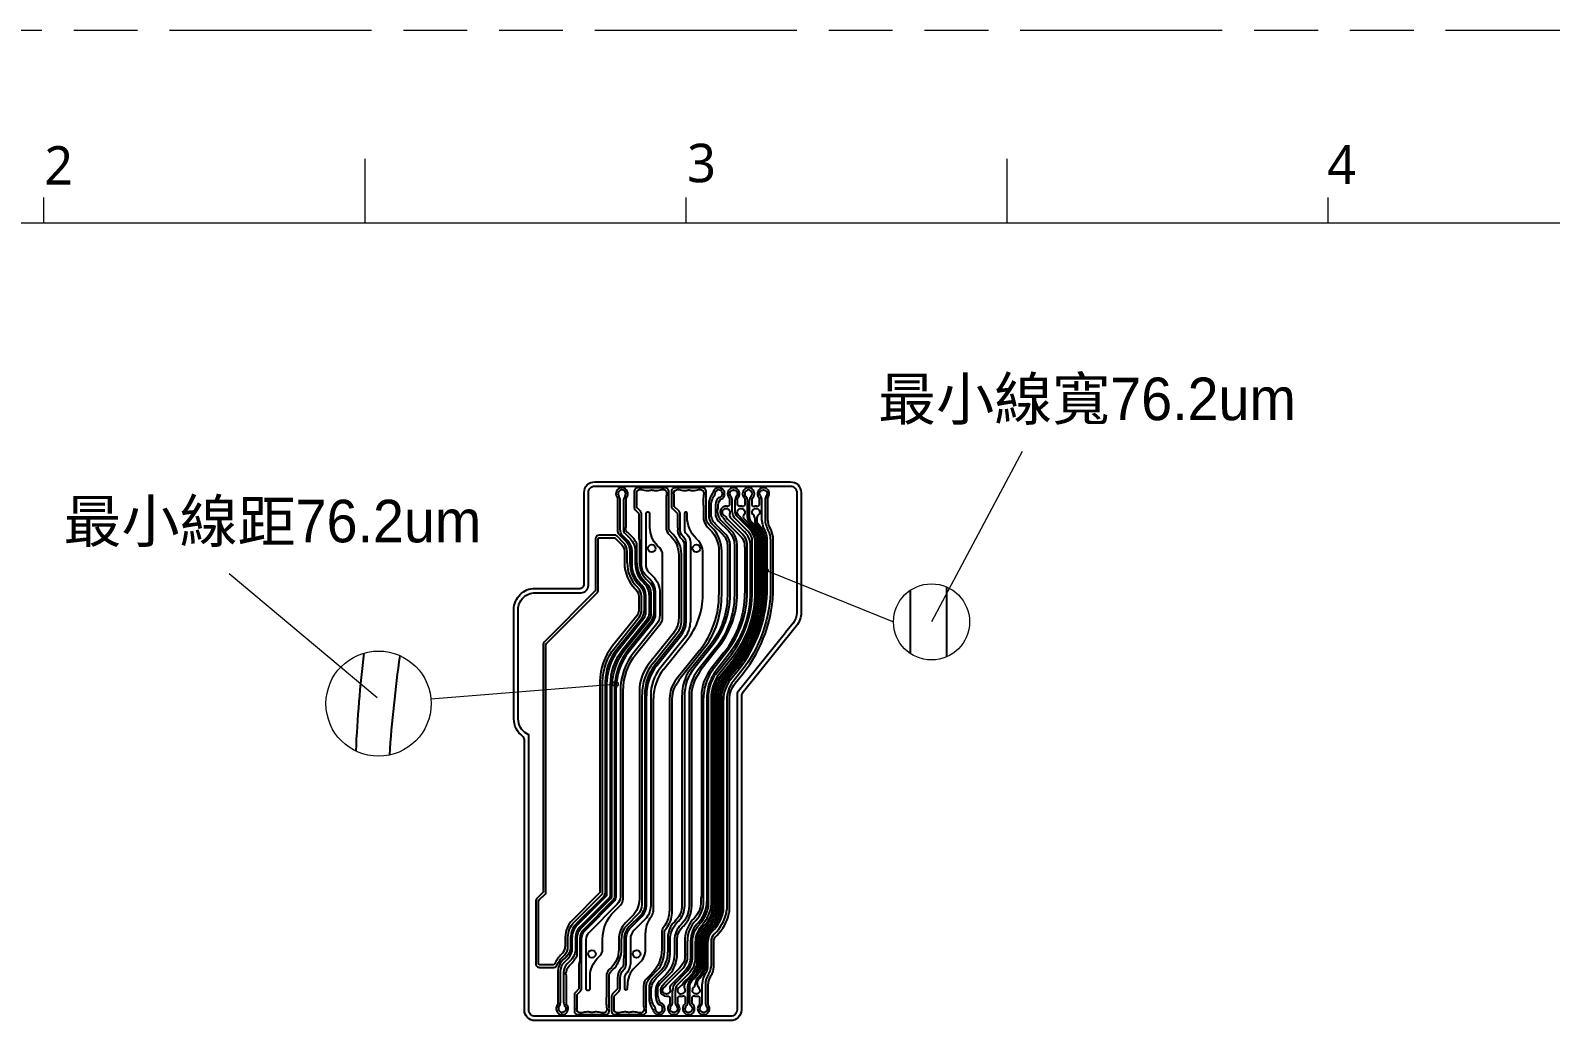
# Model space of a CAD drawing. Extents: x 1596 to 1844, y -134 to 41.
# Drawn here: x 1648 to 1719.5, y -5.3 to 41.2 of the extents above; entities that cross this region are included whole.
import ezdxf

# ---------------------------------------------------------------- set-up
doc = ezdxf.new("R2010")
doc.units = 0
doc.linetypes.add('PHANTOM', pattern=[29.5, 9.5, -1.5, 3, -1.5, 3, -1.5, 9.5])
doc.layers.get('0').update_dxf_attribs({"lineweight": 5})
doc.layers.add('0PAPERF', color=2, linetype='PHANTOM', lineweight=5, plot=False)
doc.layers.add('DIM', color=3, linetype='Continuous', lineweight=5)
doc.layers.add('備註', color=1, linetype='Continuous', lineweight=5)
doc.layers.add('gbr-dxf_layer0', color=7, linetype='Continuous')
doc.layers.add('gbr-outline-dxf_layer1', color=2, linetype='Continuous')
doc.styles.get("Standard").update_dxf_attribs({"font": 'txt.shx'})

msp = doc.modelspace()

# ---------------------------------------------------------------- linework, layer by layer
for p, q in [((1663.773, 32.176), (1663.773, 35.195)), ((1693.965, 32.176), (1693.965, 35.195)), ((1648.677, 32.176), (1648.677, 33.384)), ((1678.869, 32.176), (1678.869, 33.384)), ((1836.469, 32.176), (1603.39, 32.176))]:
    msp.add_line(p, q)
at = {"color": 0}
msp.add_line((1709.06, 32.176), (1709.06, 33.384), dxfattribs=at)
at = {"layer": '0PAPERF'}
msp.add_line((1844.079, 41.237), (1596.445, 41.237), dxfattribs=at)
at = {"layer": 'gbr-dxf_layer0'}
for p, q in [((1675.535, 19.818), (1676.173, 19.818)), ((1675.891, 19.742), (1675.811, 19.742)), ((1676.178, 19.818), (1676.271, 19.818)), ((1677.885, 19.742), (1676.597, 19.742)), ((1678.066, 19.818), (1678.166, 19.818)), ((1679.636, 19.742), (1678.347, 19.742)), ((1679.988, 19.818), (1680.068, 19.818)), ((1680.072, 19.818), (1680.682, 19.818)), ((1680.423, 19.742), (1680.361, 19.742)), ((1680.686, 19.818), (1680.792, 19.818)), ((1680.796, 19.818), (1681.406, 19.818)), ((1681.141, 19.742), (1681.061, 19.742)), ((1681.41, 19.818), (1681.478, 19.818)), ((1681.482, 19.818), (1682.117, 19.818)), ((1681.841, 19.742), (1681.761, 19.742)), ((1682.121, 19.818), (1682.189, 19.818)), ((1682.193, 19.818), (1682.883, 19.818)), ((1682.541, 19.742), (1682.461, 19.742)), ((1675.642, 19.263), (1675.642, 17.778)), ((1678.866, 18.59), (1678.84, 18.59)), ((1680.345, 18.585), (1680.345, 18.611)), ((1680.91, 19.242), (1680.91, 18.943)), ((1681.038, 18.604), (1681.038, 19.131)), ((1681.292, 18.943), (1681.292, 19.242)), ((1681.635, 19.217), (1681.635, 18.935)), ((1681.967, 18.935), (1681.967, 19.217)), ((1682.587, 19.144), (1682.587, 18.201)), ((1682.714, 18.201), (1682.714, 19.268)), ((1678.586, 17.802), (1678.586, 18.517)), ((1678.79, 18.539), (1678.79, 17.802)), ((1678.917, 18.383), (1678.917, 18.539)), ((1680.1, 18.028), (1680.604, 17.524)), ((1681.705, 17.768), (1681.157, 18.315)), ((1681.247, 18.405), (1681.795, 17.857)), ((1675.693, 17.572), (1676.019, 17.246)), ((1678.866, 13.426), (1678.866, 17.168)), ((1682.523, 15.049), (1682.523, 17.361)), ((1682.6, 17.361), (1682.6, 15.049)), ((1676.681, 17.125), (1676.681, 16.205)), ((1678.777, 17.072), (1678.777, 16.917)), ((1680.415, 16.757), (1680.415, 14.709)), ((1676.603, 15.044), (1676.564, 15.083)), ((1677.06, 15.2), (1676.908, 15.353)), ((1676.997, 15.443), (1677.15, 15.29)), ((1676.897, 14.64), (1676.897, 13.964)), ((1689.409, 14.925), (1689.409, 11.954)), ((1675.514, 12.226), (1676.665, 13.664)), ((1676.764, 13.585), (1675.613, 12.147)), ((1676.051, 12.206), (1677.143, 13.569)), ((1677.242, 13.49), (1676.15, 12.126)), ((1677.315, 11.506), (1678.452, 12.925)), ((1678.551, 12.846), (1677.414, 11.427)), ((1677.506, 11.408), (1678.664, 12.854)), ((1678.823, 12.727), (1677.664, 11.281)), ((1677.813, 11.208), (1678.9, 12.564)), ((1679.775, 11.477), (1680.368, 12.216)), ((1679.495, 12.088), (1678.408, 10.732)), ((1680.645, 11.994), (1680.052, 11.255)), ((1678.866, 10.866), (1678.864, 10.861)), ((1680.814, 10.82), (1681.211, 11.314)), ((1681.27, 11.266), (1680.873, 10.772)), ((1681.263, 10.079), (1681.263, 9.72)), ((1677.203, 9.969), (1677.203, 0.097)), ((1677.33, -0.15), (1677.33, 9.835)), ((1679.588, 9.695), (1679.588, 8.679)), ((1679.691, 0.295), (1679.691, 9.866)), ((1679.844, 9.866), (1679.844, 0.295)), ((1679.92, 0.114), (1679.92, 9.867)), ((1680.53, 9.937), (1680.53, -0.137)), ((1680.628, -0.076), (1680.628, 9.787)), ((1681.263, 9.72), (1681.263, 9.085)), ((1679.588, 8.679), (1679.588, 7.663)), ((1681.263, 9.085), (1681.263, 8.45)), ((1681.263, 8.45), (1681.263, 7.815)), ((1679.588, 7.663), (1679.588, 6.647)), ((1681.263, 7.815), (1681.263, 7.18)), ((1681.263, 7.18), (1681.263, 4.183)), ((1679.588, 6.647), (1679.588, 5.631)), ((1679.588, 5.631), (1679.588, 4.615)), ((1679.588, 4.615), (1679.588, 3.599)), ((1679.588, 3.599), (1679.588, 2.583)), ((1681.263, 4.183), (1681.263, 3.548)), ((1681.263, 3.548), (1681.263, 0.551)), ((1679.588, 2.583), (1679.588, 1.567)), ((1673.61, -0.67), (1674.924, 0.645)), ((1675.014, 0.555), (1673.699, -0.759)), ((1673.951, -0.939), (1675.336, 0.445)), ((1675.425, 0.355), (1674.041, -1.029)), ((1676.091, -0.809), (1676.629, -0.27)), ((1676.719, -0.36), (1676.181, -0.898)), ((1677.17, -0.498), (1677.261, -0.37)), ((1678.287, -0.701), (1678.267, -0.721)), ((1679.571, -0.684), (1679.664, -0.551)), ((1679.768, -0.624), (1679.675, -0.757)), ((1680.368, -0.427), (1680.429, -0.267)), ((1680.501, -0.294), (1680.439, -0.455)), ((1676.961, -1.948), (1676.961, -1.157)), ((1680.074, -1.019), (1680.035, -1.058)), ((1680.077, -1.133), (1680.11, -1.1)), ((1680.218, -1.208), (1680.185, -1.241)), ((1676.046, -2.662), (1676.046, -1.47)), ((1678.929, -2.406), (1678.929, -1.562)), ((1679.082, -1.562), (1679.082, -2.406)), ((1679.891, -2.744), (1679.891, -1.582)), ((1676.449, -2.816), (1676.709, -2.555)), ((1675.77, -3.795), (1675.77, -3.289)), ((1676.096, -3.033), (1676.068, -3.061)), ((1677.248, -3.094), (1676.987, -3.355)), ((1677.206, -3.244), (1677.547, -2.903)), ((1677.637, -2.993), (1677.296, -3.334)), ((1677.986, -3.581), (1678.643, -2.925)), ((1678.751, -3.032), (1678.172, -3.612)), ((1678.383, -3.521), (1678.877, -3.026)), ((1678.967, -3.116), (1678.472, -3.611)), ((1679.426, -3.286), (1679.434, -3.278)), ((1679.488, -3.332), (1679.48, -3.34)), ((1679.779, -3.569), (1679.782, -4.402)), ((1679.908, -4.078), (1679.906, -3.569)), ((1673.617, -4.09), (1673.617, -4.854)), ((1675.245, -4.725), (1675.245, -4.217)), ((1675.367, -4.16), (1675.367, -4.854)), ((1676.106, -3.792), (1676.106, -3.643)), ((1676.868, -3.906), (1676.868, -4.122)), ((1676.868, -4.122), (1676.868, -4.52)), ((1676.995, -4.725), (1676.995, -3.643)), ((1679.91, -4.56), (1679.908, -4.08)), ((1675.245, -4.854), (1675.245, -4.755)), ((1676.995, -4.854), (1676.995, -4.755)), ((1673.367, -5.096), (1672.732, -5.096)), ((1672.977, -5.02), (1673.105, -5.02)), ((1673.54, -5.096), (1673.371, -5.096)), ((1677.126, -5.096), (1673.545, -5.096)), ((1673.764, -5.02), (1675.098, -5.02)), ((1675.514, -5.02), (1676.848, -5.02)), ((1677.287, -5.096), (1677.13, -5.096)), ((1677.875, -5.096), (1677.291, -5.096)), ((1677.542, -5.02), (1677.655, -5.02)), ((1677.972, -5.096), (1677.88, -5.096)), ((1678.586, -5.096), (1677.977, -5.096)), ((1678.227, -5.02), (1678.355, -5.02)), ((1678.696, -5.096), (1678.591, -5.096)), ((1679.285, -5.096), (1678.701, -5.096)), ((1678.927, -5.02), (1679.055, -5.02)), ((1679.408, -5.096), (1679.289, -5.096)), ((1680.034, -5.096), (1679.412, -5.096)), ((1679.627, -5.02), (1679.755, -5.02))]:
    msp.add_line(p, q, dxfattribs=at)
at = {"layer": 'gbr-dxf_layer0', "linetype": 'Continuous'}
for points in [[(1670.974, 9.426, -0.01359), (1670.975, 9.435), (1670.975, 12.414, -0.013592), (1670.974, 12.423, -0.01359), (1670.975, 12.433), (1670.975, 13.049, -0.013592), (1670.974, 13.058, -0.01359), (1670.975, 13.068), (1670.975, 14.014, -0.414216), (1671.771, 14.81), (1673.276, 14.81, -0.013592), (1673.286, 14.811, -0.01359), (1673.295, 14.81), (1673.911, 14.81, -0.013592), (1673.921, 14.811, -0.013566), (1673.93, 14.81, 0.413537), (1674.279, 15.16), (1674.279, 19.521, -0.414221), (1674.576, 19.818), (1675.53, 19.818)], [(1672.897, -4.635, 0.149219), (1672.959, -4.447), (1672.959, -3.037, -0.198792), (1673.169, -2.53), (1673.317, -2.382, 0.19882), (1673.518, -1.897), (1673.518, -1.396, -0.198838), (1673.763, -0.804), (1675.124, 0.557, 0.198971), (1675.146, 0.611), (1675.146, 10.491, -0.170393), (1675.74, 12.184), (1676.883, 13.611, 0.170342), (1676.974, 13.87), (1676.974, 14.677, 0.198922), (1676.773, 15.162), (1676.719, 15.216, -0.198915), (1676.326, 16.165), (1676.326, 16.765, 0.198828), (1676.125, 17.25), (1675.891, 17.484, -0.198864), (1675.769, 17.778), (1675.769, 19.13, 0.134092), (1675.699, 19.37)], [(1676, 19.365, 0.142211), (1675.921, 19.112), (1675.921, 17.778, 0.198855), (1675.999, 17.591), (1676.233, 17.357, -0.198837), (1676.478, 16.765), (1676.478, 16.165, 0.198916), (1676.827, 15.324), (1676.88, 15.27, -0.198921), (1677.126, 14.677), (1677.126, 13.87, -0.170347), (1677.002, 13.516), (1675.859, 12.088, 0.170391), (1675.298, 10.491), (1675.298, 0.611, -0.198921), (1675.231, 0.449), (1673.871, -0.911, 0.19883), (1673.67, -1.396), (1673.67, -1.897, -0.198844), (1673.425, -2.49), (1673.277, -2.638, 0.198777), (1673.111, -3.037), (1673.111, -4.432, 0.159812), (1673.182, -4.631, -0.623179), (1673.041, -4.918)], [(1675.677, 19.682, 0.229278), (1675.571, 19.462, 0.171433), (1675.633, 19.286, -0.170775), (1675.642, 19.263)], [(1675.81, 19.742, 0.207171), (1675.682, 19.686, -0.044882), (1675.678, 19.682)], [(1676.024, 19.682, -0.044606), (1676.019, 19.686, 0.207184), (1675.892, 19.742)], [(1676.049, 19.249, -0.183998), (1676.059, 19.275, 0.185782), (1676.131, 19.462, 0.229274), (1676.024, 19.682)], [(1676.275, 19.818), (1678.057, 19.818, -0.038533), (1678.063, 19.817)], [(1676.471, 19.689, 0.190209), (1676.426, 19.576), (1676.426, 18.82, 0.198926), (1676.475, 18.702), (1676.63, 18.548, -0.198897), (1676.641, 18.521), (1676.641, 17.36, -0.085771), (1676.681, 17.126)], [(1677.23, -4.123), (1677.23, -3.881, -0.198813), (1677.468, -3.305), (1677.774, -2.999, 0.19885), (1678.117, -2.173), (1678.117, -1.517, -0.198846), (1678.471, -0.66), (1678.507, -0.624, 0.198841), (1678.802, 0.088), (1678.802, 9.949, -0.17065), (1679.281, 11.309), (1680.097, 12.327, 0.17067), (1680.936, 14.713), (1680.936, 17.062, 0.198917), (1680.733, 17.551), (1680.249, 18.036, -0.198917), (1680.04, 18.54), (1680.04, 18.854, -0.159265), (1680.222, 19.411, 0.019817), (1680.225, 19.438)], [(1678.056, 19.464, 0.01099), (1678.056, 19.476), (1678.056, 19.576, 0.190203), (1678.011, 19.689)], [(1678.452, 12.925, 0.170439), (1678.65, 13.488), (1678.65, 16.631, 0.191728), (1678.258, 17.542), (1678.15, 17.649, -0.198282), (1678.056, 17.878), (1678.056, 19.448, 0.01099), (1678.056, 19.461)], [(1678.17, 19.817, -0.041061), (1678.176, 19.818), (1679.983, 19.818)], [(1678.221, 19.689, 0.189678), (1678.176, 19.577), (1678.176, 18.888, 0.198923), (1678.225, 18.771), (1678.448, 18.548, -0.196672), (1678.459, 18.521)], [(1678.586, 18.517, 0.198935), (1678.535, 18.641), (1678.315, 18.861, -0.198918), (1678.304, 18.888), (1678.304, 19.44, -0.064414), (1678.298, 19.485, -0.06441), (1678.304, 19.53), (1678.304, 19.576, -0.412338), (1678.342, 19.614), (1678.354, 19.614, -0.19093), (1678.476, 19.663, -0.072471), (1678.527, 19.655)], [(1678.527, 19.655, 0.066692), (1678.783, 19.615, 0.046876), (1678.964, 19.636)], [(1678.869, -4.611, 0.207458), (1678.953, -4.417), (1678.953, -3.693, -0.198927), (1679.076, -3.397), (1679.238, -3.235, 0.105471), (1679.54, -2.769, 0.091681), (1679.552, -2.707), (1679.552, -1.616, -0.199004), (1679.833, -0.936), (1679.89, -0.879, 0.101063), (1680.192, -0.424), (1680.277, -0.212, 0.095478), (1680.288, -0.152), (1680.288, 9.879, -0.134463), (1680.51, 10.688, -0.037886), (1680.513, 10.692), (1681.087, 11.407, 0.170771), (1682.358, 15.02), (1682.358, 17.346, 0.079632), (1682.348, 17.41, 0.117786), (1682.001, 17.974), (1681.886, 18.09, -0.19893), (1681.763, 18.386), (1681.763, 19.119, 0.196012), (1681.673, 19.338)], [(1678.964, 19.636, -0.052539), (1679.001, 19.64, -0.052534), (1679.038, 19.636)], [(1681.927, 19.337, 0.194373), (1681.839, 19.119), (1681.839, 18.386, 0.198928), (1681.94, 18.143), (1682.055, 18.028, -0.117791), (1682.421, 17.434, -0.079523), (1682.435, 17.346), (1682.435, 15.02, -0.170772), (1681.147, 11.36), (1680.574, 10.647, 0.134056), (1680.364, 9.879), (1680.364, -0.152, -0.095532), (1680.347, -0.241), (1680.262, -0.452, -0.101065), (1679.944, -0.933), (1679.887, -0.99, 0.199012), (1679.628, -1.616), (1679.628, -2.707, -0.091581), (1679.612, -2.796, -0.105481), (1679.292, -3.288), (1679.13, -3.451, 0.198935), (1679.029, -3.693), (1679.029, -4.417, 0.207455), (1679.113, -4.611, -0.678452), (1678.991, -4.918)], [(1679.038, 19.636, 0.046877), (1679.219, 19.615, 0.066666), (1679.475, 19.655, -0.072891), (1679.526, 19.663, -0.193125), (1679.649, 19.613, -0.343135), (1679.678, 19.577, -0.136843), (1679.704, 19.485, -0.052279), (1679.7, 19.448)], [(1679.806, 19.464, 0.01099), (1679.806, 19.476), (1679.806, 19.576, 0.190203), (1679.761, 19.689)], [(1680.01, 17.939, -0.028818), (1679.957, 17.999, -0.18871), (1679.806, 18.383), (1679.806, 18.406, -0.009631), (1679.806, 18.432), (1679.806, 18.942), (1679.806, 19.448)], [(1680.136, 19.552, 0.047203), (1680.124, 19.5, -0.122691), (1680.117, 19.483, 0.108769), (1679.933, 19.062), (1679.933, 18.432)], [(1680.345, 18.611, -0.079612), (1680.371, 18.772), (1680.371, 18.855, -0.140448), (1680.464, 19.179, -0.178602), (1680.485, 19.195, 0.009849), (1680.495, 19.199), (1680.503, 19.202, 0.309088), (1680.681, 19.462, 0.309083), (1680.503, 19.723)], [(1680.928, 19.682, 0.229278), (1680.821, 19.462, 0.194024), (1680.9, 19.268, -0.191643), (1680.91, 19.242)], [(1681.038, 19.131, 0.167165), (1680.962, 19.352, -0.169418), (1680.923, 19.462, -0.414223), (1681.101, 19.64, -0.414223), (1681.279, 19.462, -0.169407), (1681.24, 19.352, 0.167158), (1681.165, 19.131)], [(1681.06, 19.742, 0.207155), (1680.933, 19.686, -0.044882), (1680.928, 19.682)], [(1681.274, 19.682, -0.04499), (1681.269, 19.686, 0.20713), (1681.142, 19.742)], [(1682.887, 19.818), (1683.776, 19.818, -0.414219), (1684.073, 19.521), (1684.073, 14.181, -0.013662), (1684.073, 14.171, -0.013652), (1684.073, 14.162), (1684.073, 13.873, -0.170734), (1683.897, 13.374), (1683.545, 12.935, -0.021269), (1683.536, 12.924), (1681.271, 10.103)], [(1681.292, 19.242, -0.191685), (1681.302, 19.268, 0.194026), (1681.381, 19.462, 0.229274), (1681.275, 19.682)], [(1681.628, 19.682, 0.229285), (1681.521, 19.462, 0.210439), (1681.612, 19.256)], [(1681.76, 19.742, 0.207042), (1681.633, 19.686, -0.045426), (1681.628, 19.682)], [(1681.99, 19.256, 0.210464), (1682.081, 19.462, 0.229276), (1681.975, 19.682)], [(1682.328, 19.682, 0.229278), (1682.221, 19.462, 0.19037), (1682.297, 19.271, -0.189239), (1682.307, 19.245), (1682.307, 18.943)], [(1682.359, 19.356, -0.161922), (1682.323, 19.462, -0.414223), (1682.501, 19.64, -0.414223), (1682.679, 19.462, -0.149861), (1682.648, 19.363, 0.138617), (1682.587, 19.17), (1682.587, 19.144)], [(1682.46, 19.742, 0.207156), (1682.333, 19.686, -0.044877), (1682.328, 19.682)], [(1682.435, 18.201), (1682.435, 19.143, 0.154957), (1682.359, 19.355)], [(1682.714, 19.268, -0.165303), (1682.722, 19.291, 0.16611), (1682.781, 19.462, 0.229274), (1682.675, 19.682)], [(1676.503, 17.198), (1676.497, 17.21, 0.076721), (1676.323, 17.448), (1676.126, 17.644, -0.292608), (1676.023, 17.805, -0.137538), (1676.049, 17.898), (1676.049, 19.249)], [(1680.434, 19.287, 0.070269), (1680.35, 19.238, 0.137332), (1680.243, 18.854), (1680.243, 18.54, 0.198917), (1680.392, 18.18), (1680.877, 17.695, -0.198916), (1681.139, 17.062), (1681.139, 14.713, -0.170678), (1680.256, 12.2), (1679.439, 11.182, 0.170624), (1679.006, 9.949), (1679.006, 0.088, -0.198847), (1678.651, -0.768), (1678.615, -0.804, 0.198839), (1678.32, -1.517), (1678.32, -2.173, -0.198855), (1677.918, -3.143), (1677.612, -3.449, 0.1988), (1677.433, -3.881), (1677.433, -4.123, 0.136319), (1677.542, -4.516, 0.070172), (1677.626, -4.566)], [(1681.338, 18.459, -2.352848), (1681.592, 18.488, 0.371754), (1681.607, 18.26), (1681.94, 17.927, -0.10591), (1682.253, 17.444, -0.091205), (1682.269, 17.355), (1682.269, 14.971, -0.170553), (1681.043, 11.48), (1680.402, 10.68, 0.121358), (1680.212, 9.91), (1680.212, 0.167, -0.198967), (1679.776, -0.886, 0.198873), (1679.463, -1.642), (1679.463, -2.626, -0.090396), (1679.447, -2.714, -0.106448), (1679.075, -3.289), (1678.848, -3.516, 0.025984), (1678.817, -3.551, 0.288919), (1678.798, -3.79, -0.56774), (1678.641, -4.052)], [(1679.678, 19.242), (1679.678, 18.94, -0.013029), (1679.679, 18.92), (1679.679, 18.383, 0.198916), (1679.882, 17.893)], [(1680.472, 18.611), (1680.472, 18.585, 0.00479), (1680.472, 18.578, 0.241545), (1680.603, 18.359, -0.147844), (1680.617, 18.342, 0.04786), (1680.7, 18.199, 0.025361), (1680.713, 18.182), (1681.171, 17.724)], [(1680.91, 18.942, -0.229307), (1680.896, 18.913), (1680.842, 18.87), (1680.825, 18.866), (1680.816, 18.868, 0.058965), (1680.751, 18.876, 0.146946), (1680.597, 18.83), (1680.59, 18.825, 0.071827), (1680.532, 18.77)], [(1680.647, 18.452, -0.24131), (1680.573, 18.596, -0.414223), (1680.751, 18.774, -0.414223), (1680.929, 18.596, -0.075937), (1680.921, 18.543)], [(1681.165, 19.131), (1681.165, 18.604, 0.198538), (1681.247, 18.405)], [(1681.635, 18.935, -0.238255), (1681.62, 18.905), (1681.563, 18.863), (1681.545, 18.86), (1681.536, 18.863, 0.077429), (1681.451, 18.876, 0.058961), (1681.386, 18.868), (1681.377, 18.866), (1681.36, 18.87), (1681.307, 18.913, -0.229372), (1681.292, 18.942)], [(1681.613, 19.255), (1681.625, 19.244, -0.196644), (1681.635, 19.217)], [(1681.967, 19.217, -0.196782), (1681.978, 19.244), (1681.989, 19.255)], [(1682.307, 18.943, -0.22725), (1682.293, 18.913), (1682.239, 18.871), (1682.222, 18.867), (1682.214, 18.869, 0.056639), (1682.151, 18.876, 0.077425), (1682.066, 18.863), (1682.057, 18.86), (1682.039, 18.863), (1681.982, 18.905, -0.238237), (1681.967, 18.935)], [(1682.113, 18.271, 0.203961), (1682.03, 18.466, -0.207966), (1681.973, 18.596, -0.414223), (1682.151, 18.774, -0.414223), (1682.329, 18.596, -0.204236), (1682.274, 18.468)], [(1678.459, 18.521), (1678.459, 17.887, -0.119743), (1678.479, 17.805, -0.107417), (1678.463, 17.732, 0.171339), (1678.652, 17.337), (1678.68, 17.309)], [(1678.551, -3.721, 0.103845), (1678.694, -3.588, -0.004497), (1678.699, -3.582), (1678.741, -3.525, -0.038987), (1678.794, -3.462), (1679.021, -3.235, 0.10643), (1679.375, -2.687, 0.090466), (1679.387, -2.626), (1679.387, -1.642, -0.198877), (1679.722, -0.832, 0.19897), (1680.136, 0.167), (1680.136, 9.91, -0.121911), (1680.336, 10.719, -0.049309), (1680.34, 10.725), (1680.983, 11.527, 0.170553), (1682.193, 14.971), (1682.193, 17.355, 0.091282), (1682.182, 17.417, 0.105905), (1681.887, 17.873), (1681.502, 18.258, -0.068398), (1681.452, 18.324, 0.093929), (1681.338, 18.459)], [(1679.45, 17.247), (1679.343, 17.354, -0.198912), (1678.917, 18.383)], [(1679.882, 17.893), (1679.989, 17.786, -0.198895), (1680.415, 16.757)], [(1679.933, 18.432, 0.064318), (1679.951, 18.287, 0.052255), (1680.021, 18.127, 0.055228), (1680.1, 18.028)], [(1680.543, 16.757, 0.179945), (1680.158, 17.791), (1680.01, 17.938)], [(1680.368, 12.217, 0.146887), (1681.256, 14.411, 0.018233), (1681.267, 14.713), (1681.267, 17.062, 0.139079), (1681.114, 17.599, 0.011195), (1681.081, 17.634), (1680.496, 18.22)], [(1681.499, 17.576), (1680.812, 18.263, -0.043252), (1680.804, 18.273, -0.017222), (1680.776, 18.315, 0.099308), (1680.648, 18.452)], [(1680.92, 18.542, 0.077383), (1680.91, 18.474, 0.196008), (1680.974, 18.317), (1681.606, 17.684)], [(1682.514, 17.427, 0.11823), (1682.179, 18.012, -0.198494), (1682.113, 18.172), (1682.113, 18.271)], [(1682.189, 18.271), (1682.189, 18.172, 0.199181), (1682.234, 18.065)], [(1682.959, 17.43, 0.095707), (1682.811, 17.877, -0.070497), (1682.726, 18.096)], [(1671.925, -2.621), (1671.925, 0.283, -0.198548), (1671.961, 0.369), (1672.24, 0.648, 0.198418), (1672.276, 0.735), (1672.276, 12.343, -0.198548), (1672.312, 12.429), (1674.699, 14.817, 0.198546), (1674.735, 14.904), (1674.735, 17.342, -0.414246), (1674.786, 17.393), (1675.497, 17.393, -0.198864), (1675.524, 17.382), (1675.84, 17.066, -0.198806), (1675.97, 16.752)], [(1675.497, 17.52), (1674.786, 17.52, 0.413799), (1674.608, 17.342), (1674.608, 14.921)], [(1675.93, 17.156), (1675.61, 17.476, 0.189867), (1675.497, 17.52)], [(1675.642, 17.778, 0.087075), (1675.674, 17.593, 0.019784), (1675.693, 17.572)], [(1676.02, 17.246, -0.198805), (1676.224, 16.752), (1676.224, 16.211, 0.198883), (1676.654, 15.173), (1676.693, 15.134, -0.198983), (1676.897, 14.64)], [(1676.554, 16.205), (1676.554, 17.112, 0.049232), (1676.507, 17.196)], [(1678.77, 17.399), (1678.742, 17.427, -0.199026), (1678.586, 17.802)], [(1678.68, 17.309, -0.067196), (1678.712, 17.266, -0.16206), (1678.777, 17.072)], [(1678.885, 17.571), (1678.914, 17.542, -0.199026), (1679.069, 17.168), (1679.069, 13.426)], [(1679.653, 14.709), (1679.653, 16.757, 0.198898), (1679.45, 17.247)], [(1680.605, 17.524, -0.086745), (1680.743, 17.327, -0.122218), (1680.808, 17.063)], [(1680.864, 11.736, 0.170566), (1681.977, 14.905), (1681.977, 17.304)], [(1680.884, -0.275, 0.059581), (1680.908, -0.077), (1680.908, 0.537, -0.019087), (1680.907, 0.551, -0.019078), (1680.908, 0.564), (1680.908, 3.535, -0.019087), (1680.907, 3.548, -0.019078), (1680.908, 3.562), (1680.908, 4.17, -0.019087), (1680.907, 4.183, -0.019078), (1680.908, 4.197), (1680.908, 7.167, -0.019087), (1680.907, 7.18, -0.019078), (1680.908, 7.194), (1680.908, 7.802, -0.019087), (1680.907, 7.815, -0.019078), (1680.908, 7.829), (1680.908, 8.437, -0.019087), (1680.907, 8.45, -0.019078), (1680.908, 8.464), (1680.908, 9.072, -0.019087), (1680.907, 9.085, -0.019078), (1680.908, 9.099), (1680.908, 9.707, -0.019087), (1680.907, 9.72, -0.019078), (1680.908, 9.734), (1680.908, 9.787, -0.170647), (1681.177, 10.554), (1681.529, 10.992, 0.170704), (1682.965, 15.078), (1682.965, 17.328)], [(1680.959, 10.73), (1681.31, 11.167, 0.170719), (1682.686, 15.078), (1682.686, 17.328)], [(1682.104, 17.304), (1682.104, 14.905, -0.170566), (1680.963, 11.657)], [(1682.838, 17.328), (1682.838, 15.078, -0.170719), (1681.429, 11.072), (1681.078, 10.635)], [(1681.172, 17.723, -0.003145), (1681.182, 17.712), (1681.409, 17.486, -0.100185), (1681.595, 17.206, -0.096605), (1681.609, 17.133)], [(1675.97, 16.752), (1675.97, 16.211, 0.198903), (1676.474, 14.993), (1676.513, 14.954, -0.198806), (1676.643, 14.64)], [(1678.777, 16.917), (1678.777, 13.488, -0.170444), (1678.551, 12.846)], [(1678.584, 10.788), (1679.866, 12.387, 0.142815), (1680.543, 14.708), (1680.543, 16.757)], [(1680.808, 17.057, -0.009628), (1680.809, 17.03), (1680.809, 14.656, -0.17053), (1679.999, 12.351)], [(1680.176, 11.265), (1680.77, 12.026, 0.167164), (1681.736, 14.835), (1681.736, 17.133)], [(1681.888, 17.133), (1681.888, 14.835, -0.167164), (1680.89, 11.932), (1680.296, 11.171)], [(1681.609, 17.133), (1681.609, 16.974, -0.121308), (1681.629, 16.891), (1681.629, 14.792)], [(1677.228, 13.811), (1677.228, 14.796, 0.19879), (1677.06, 15.2)], [(1677.15, 15.29, -0.198805), (1677.355, 14.796), (1677.355, 13.811)], [(1674.608, 14.921, -0.196782), (1674.597, 14.895), (1672.221, 12.519, 0.198257), (1672.149, 12.343), (1672.149, 0.753, -0.19888), (1672.137, 0.726), (1671.871, 0.459, 0.198257), (1671.798, 0.283), (1671.798, -2.621)], [(1676.643, 14.64), (1676.643, 13.964, -0.17038), (1676.565, 13.744), (1675.414, 12.306, 0.166843), (1674.816, 10.637), (1674.816, 0.981)], [(1676.665, 13.664, 0.170393), (1676.77, 13.964), (1676.77, 14.64)], [(1674.943, 0.69), (1674.943, 10.6, -0.170377), (1675.514, 12.226)], [(1675.336, 0.445, 0.198177), (1675.375, 0.539), (1675.375, 10.279, -0.170409), (1676.051, 12.205)], [(1679.999, 12.351), (1678.939, 11.027, 0.069415), (1678.865, 10.867)], [(1663.722, 11.97, 0.019529), (1663.336, 7.372)], [(1664.937, 7.184, -0.018831), (1665.424, 11.85)], [(1675.613, 12.147, 0.170376), (1675.07, 10.6), (1675.07, 0.69)], [(1676.15, 12.126, 0.170409), (1675.502, 10.279), (1675.502, 0.539, -0.198378), (1675.426, 0.356)], [(1679.133, 9.949, -0.162409), (1679.502, 11.056, -0.051005), (1679.774, 11.477)], [(1679.92, 9.867, -0.144019), (1680.241, 10.959, -0.027297), (1680.245, 10.964), (1680.864, 11.736)], [(1680.963, 11.656), (1680.346, 10.888, 0.143611), (1680.047, 9.867), (1680.047, 0.114)], [(1678.407, 10.731, 0.170575), (1678.092, 9.835), (1678.092, -0.15)], [(1678.862, 10.857), (1678.86, 10.853, 0.101214), (1678.675, 9.949), (1678.675, 0.088, -0.198713), (1678.417, -0.535), (1678.391, -0.561, -0.073653), (1678.287, -0.701)], [(1680.052, 11.254, 0.170621), (1679.588, 9.936), (1679.588, 9.695)], [(1676.63, -0.27, 0.198788), (1676.797, 0.134), (1676.797, 10.03)], [(1676.924, 10.03), (1676.924, 0.134, -0.198807), (1676.72, -0.36)], [(1677.988, -0.882, 0.154663), (1678.22, -0.15), (1678.22, 0.541, -0.013662), (1678.219, 0.551), (1678.219, 1.567), (1678.219, 2.583), (1678.219, 3.599), (1678.219, 4.615), (1678.219, 5.631), (1678.219, 6.647), (1678.219, 7.663), (1678.219, 8.679), (1678.219, 9.695, -0.013652), (1678.22, 9.704), (1678.22, 9.835, -0.170606), (1678.507, 10.651)], [(1681.078, 10.634, 0.17067), (1680.78, 9.787), (1680.78, -0.076)], [(1671.451, 8.142), (1671.369, 8.189, -0.266353), (1670.975, 8.877), (1670.975, 9.416, -0.013592), (1670.974, 9.426)], [(1676.799, -0.388, 0.198892), (1677, 0.097), (1677, 9.969)], [(1677.535, -4.032), (1677.535, -3.818, -0.198923), (1677.639, -3.565), (1678.185, -3.02, 0.151164), (1678.447, -2.173), (1678.447, -1.516, -0.198713), (1678.705, -0.894), (1678.741, -0.858, 0.198934), (1679.133, 0.088), (1679.133, 9.948)], [(1680.43, -0.267, 0.090922), (1680.453, -0.137), (1680.453, 9.937)], [(1672.727, -5.096), (1671.766, -5.096, -0.41422), (1671.469, -4.799), (1671.469, 0.541, -0.013662), (1671.469, 0.551, -0.013652), (1671.469, 0.56), (1671.469, 1.176, -0.013662), (1671.469, 1.186, -0.013652), (1671.469, 1.195), (1671.469, 1.811, -0.013662), (1671.469, 1.821, -0.013652), (1671.469, 1.83), (1671.469, 4.809, -0.013662), (1671.469, 4.818, -0.013652), (1671.469, 4.828), (1671.469, 5.444, -0.013662), (1671.469, 5.453, -0.013652), (1671.469, 5.463), (1671.469, 6.079, -0.013662), (1671.469, 6.088, -0.013652), (1671.469, 6.098), (1671.469, 6.714, -0.013662), (1671.469, 6.723, -0.013652), (1671.469, 6.733), (1671.469, 7.349, -0.013662), (1671.469, 7.358, -0.013652), (1671.469, 7.368), (1671.469, 7.984, -0.013662), (1671.469, 7.993, -0.013652), (1671.469, 8.003), (1671.469, 8.109)], [(1679.588, 1.567), (1679.588, 0.551, -0.133999), (1679.564, 0.461), (1679.564, 0.295)], [(1674.816, 0.981), (1674.816, 0.732, -0.198864), (1674.804, 0.705), (1673.52, -0.58, 0.198938), (1673.187, -1.382), (1673.187, -1.814)], [(1677.203, 0.097, -0.198892), (1676.943, -0.531), (1676.423, -1.051)], [(1679.564, 0.295, -0.181086), (1679.285, -0.45, -0.032266), (1679.208, -0.539)], [(1681.263, 0.551), (1681.263, -4.799, -0.414221), (1680.966, -5.096), (1680.039, -5.096)], [(1673.147, -2.218, 0.198857), (1673.314, -1.814), (1673.314, -1.659), (1673.314, -1.382, -0.198789), (1673.609, -0.67)], [(1676.046, -1.47, -0.198983), (1676.28, -0.907), (1676.799, -0.388)], [(1679.207, -0.539), (1679.159, -0.587, 0.17745), (1678.802, -1.562), (1678.802, -2.093, -0.110757), (1678.819, -2.169, -0.110748), (1678.802, -2.245), (1678.802, -2.406)], [(1679.981, -1.004), (1680.02, -0.965, 0.105722), (1680.368, -0.428)], [(1680.111, -1.1, 0.137263), (1680.612, -0.209, 0.059652), (1680.628, -0.077)], [(1680.171, -1.582, -0.199048), (1680.275, -1.331), (1680.308, -1.298, 0.137345), (1680.884, -0.276)], [(1673.699, -0.76, 0.198781), (1673.441, -1.382), (1673.441, -1.814)], [(1673.746, -2.217), (1673.746, -1.433, -0.198807), (1673.951, -0.939)], [(1674.041, -1.029, 0.198788), (1673.873, -1.433), (1673.873, -2.401, -0.095491), (1673.823, -2.661), (1673.823, -3.799)], [(1676.18, -0.899, 0.198763), (1675.958, -1.437), (1675.958, -2.131)], [(1676.423, -1.051, 0.198984), (1676.25, -1.47), (1676.25, -2.662)], [(1677.723, -1.157), (1677.723, -1.948, -0.198701), (1677.249, -3.093)], [(1677.547, -2.903, 0.018311), (1677.605, -2.841, 0.134774), (1677.85, -1.948), (1677.85, -1.157, -0.15414), (1677.896, -1.011), (1677.988, -0.882)], [(1677.883, -0.809), (1677.792, -0.938, 0.154576), (1677.723, -1.157)], [(1678.267, -0.721, 0.029761), (1678.199, -0.798, 0.087096), (1678.021, -1.225, 0.030292), (1678.015, -1.329), (1678.015, -2.08)], [(1678.878, -3.026, 0.198841), (1679.171, -2.318), (1679.171, -1.605, -0.189312), (1679.496, -0.776)], [(1679.589, -0.863, 0.189312), (1679.298, -1.605), (1679.298, -2.318, -0.198846), (1678.967, -3.115)], [(1679.717, -2.794), (1679.717, -1.642, -0.198972), (1679.981, -1.004)], [(1680.035, -1.058, 0.198972), (1679.793, -1.642), (1679.793, -2.794)], [(1680.185, -1.241, 0.198742), (1680.044, -1.582), (1680.044, -2.744)], [(1673.055, -2.13), (1673.008, -2.178, 0.085875), (1672.683, -2.649, -0.292362), (1672.649, -2.671), (1671.976, -2.671, -0.414246), (1671.925, -2.621)], [(1673.441, -1.814, -0.197105), (1673.24, -2.305, -0.218319), (1673.192, -2.327), (1673.079, -2.44, 0.198838), (1672.832, -3.037), (1672.832, -4.541, -0.171628), (1672.823, -4.564, 0.171294), (1672.761, -4.74)], [(1675.958, -2.131, -0.066816), (1675.919, -2.418), (1675.919, -2.662, -0.198685), (1675.862, -2.799), (1675.834, -2.828, 0.198974), (1675.643, -3.289)], [(1675.81, -2.195, 0.032329), (1675.831, -2.088), (1675.831, -1.437)], [(1680.171, -2.744), (1680.171, -2.151, -0.013662), (1680.171, -2.142, -0.013652), (1680.171, -2.132), (1680.171, -1.582)], [(1671.798, -2.621, 0.414224), (1671.976, -2.799), (1672.649, -2.799, 0.292463), (1672.799, -2.703, -0.085867), (1673.099, -2.267), (1673.144, -2.221)], [(1673.321, -4.74, 0.185414), (1673.249, -4.553, -0.185135), (1673.239, -4.527), (1673.239, -3.176, -0.136846), (1673.213, -3.084, -0.145394), (1673.242, -2.987, -0.169087), (1673.367, -2.728), (1673.515, -2.58, 0.072024), (1673.68, -2.358)], [(1673.681, -2.358, -0.093761), (1673.689, -2.347, 0.210789), (1673.746, -2.218)], [(1675.339, -2.992, -0.12183), (1675.399, -2.931), (1675.444, -2.887, 0.151496), (1675.809, -2.194)], [(1675.77, -3.289, -0.198915), (1675.924, -2.918), (1675.952, -2.889, 0.198802), (1676.046, -2.662)], [(1678.802, -2.407, -0.096075), (1678.788, -2.48, -0.100642), (1678.553, -2.834), (1678.183, -3.205), (1677.896, -3.492, 0.078666), (1677.797, -3.629, -0.127324), (1677.784, -3.643, 0.232495), (1677.662, -3.858), (1677.662, -3.891)], [(1675.246, -4.216, 0.01707), (1675.247, -4.181), (1675.247, -3.21, -0.198409), (1675.336, -2.994)], [(1675.643, -3.289), (1675.643, -3.799, -0.19888), (1675.632, -3.826), (1675.415, -4.043, 0.198393), (1675.367, -4.16)], [(1676.068, -3.061, 0.198922), (1675.974, -3.289), (1675.974, -3.792)], [(1676.987, -3.355, 0.198328), (1676.868, -3.643), (1676.868, -3.906)], [(1676.995, -3.643, -0.167016), (1677.055, -3.471, -0.098268), (1677.206, -3.245)], [(1677.295, -3.334, 0.059731), (1677.211, -3.441, 0.046714), (1677.144, -3.604, 0.059541), (1677.128, -3.738), (1677.128, -4.358)], [(1679.383, -3.533, 0.188947), (1679.47, -3.752, -0.192977), (1679.519, -3.875, -0.414223), (1679.341, -4.052, -0.414223), (1679.163, -3.875)], [(1679.214, -3.75, 0.156644), (1679.303, -3.574, -0.030232), (1679.307, -3.523)], [(1679.513, -4.74, -0.160087), (1679.548, -4.635, 0.145242), (1679.63, -4.401), (1679.626, -3.57)], [(1673.823, -3.799, -0.19681), (1673.813, -3.826), (1673.665, -3.973, 0.198364), (1673.617, -4.09)], [(1675.488, -4.763, -0.06441), (1675.494, -4.718), (1675.494, -4.16, -0.19888), (1675.505, -4.133), (1675.721, -3.917, 0.195065), (1675.77, -3.795)], [(1675.974, -3.793, 0.380547), (1676.04, -3.867, 0.380547), (1676.106, -3.793)], [(1677.415, -4.716, 0.021076), (1677.412, -4.687, -0.1572), (1677.23, -4.123)], [(1677.871, -4.74, 0.325571), (1677.677, -4.474, -0.178547), (1677.656, -4.457, -0.038269), (1677.611, -4.371, -0.053765), (1677.571, -4.241, -0.08722), (1677.535, -4.032)], [(1677.763, -3.875, -0.248323), (1677.841, -3.728, 0.078623), (1677.948, -3.625, -0.034504), (1677.986, -3.582)], [(1678.113, -3.83, -0.064033), (1678.119, -3.875, -0.414223), (1677.941, -4.052, -0.414223), (1677.763, -3.875)], [(1677.941, -4.154, 0.05858), (1678.006, -4.147), (1678.015, -4.145), (1678.032, -4.148), (1678.086, -4.191, -0.229316), (1678.1, -4.221), (1678.1, -4.52, -0.194077), (1678.09, -4.546, 0.193932), (1678.011, -4.74, 0.229181), (1678.118, -4.96)], [(1678.171, -3.612, 0.198897), (1678.105, -3.771, 0.065132), (1678.113, -3.829)], [(1678.148, -4.634, 0.161101), (1678.228, -4.395), (1678.228, -3.895)], [(1678.472, -3.611, 0.198529), (1678.355, -3.895), (1678.355, -4.395, 0.1611), (1678.434, -4.634)], [(1678.465, -4.96, 0.229188), (1678.571, -4.74, 0.193935), (1678.492, -4.546, -0.194066), (1678.482, -4.52), (1678.482, -4.221, -0.229462), (1678.497, -4.191), (1678.55, -4.148), (1678.567, -4.145), (1678.576, -4.147, 0.058585), (1678.641, -4.154)], [(1678.641, -4.154, 0.077279), (1678.726, -4.141), (1678.735, -4.138), (1678.753, -4.141), (1678.81, -4.183, -0.24034), (1678.826, -4.214)], [(1678.826, -4.214), (1678.826, -4.495, -0.198864), (1678.815, -4.521), (1678.803, -4.533)], [(1679.156, -4.214, -0.240259), (1679.172, -4.183), (1679.229, -4.141), (1679.247, -4.138), (1679.256, -4.141, 0.077273), (1679.341, -4.154)], [(1679.179, -4.533), (1679.168, -4.521, -0.198969), (1679.156, -4.495), (1679.156, -4.214)], [(1679.341, -4.154, 0.059549), (1679.407, -4.147), (1679.416, -4.145), (1679.433, -4.148), (1679.487, -4.19, -0.230524), (1679.502, -4.22), (1679.503, -4.513, -0.036403), (1679.48, -4.556, 0.180658), (1679.411, -4.74)], [(1672.872, -4.963, -0.141663), (1672.878, -4.972, 0.229582), (1672.976, -5.02)], [(1673.105, -5.02, 0.241013), (1673.207, -4.968, -0.073326), (1673.214, -4.96)], [(1673.665, -4.971, -0.06518), (1673.668, -4.975, 0.220171), (1673.763, -5.02)], [(1676.154, -4.914, 0.046891), (1675.972, -4.892, 0.066109), (1675.719, -4.933, -0.075726), (1675.666, -4.941, -0.191469), (1675.544, -4.892), (1675.532, -4.892, -0.414253), (1675.494, -4.854), (1675.494, -4.808, -0.064414), (1675.488, -4.763)], [(1676.228, -4.914, -0.052159), (1676.191, -4.918, -0.052182), (1676.154, -4.914)], [(1676.89, -4.726, -0.052539), (1676.894, -4.763, -0.136869), (1676.868, -4.855, -0.338436), (1676.839, -4.891, -0.193852), (1676.716, -4.941, -0.075719), (1676.663, -4.933, 0.066107), (1676.41, -4.892, 0.046892), (1676.228, -4.914)], [(1677.128, -4.358, 0.10129), (1677.307, -4.759, -0.123555), (1677.313, -4.776, 0.047598), (1677.325, -4.828)], [(1677.426, -4.968, 0.216306), (1677.515, -5.02), (1677.541, -5.02)], [(1677.655, -5.02, 0.241092), (1677.757, -4.968, -0.073282), (1677.764, -4.96)], [(1678.434, -4.635, -0.159643), (1678.469, -4.74, -0.414223), (1678.291, -4.918, -0.414223), (1678.113, -4.74)], [(1678.118, -4.96, -0.07264), (1678.125, -4.968, 0.241242), (1678.227, -5.02)], [(1678.355, -5.02, 0.241013), (1678.457, -4.968, -0.073326), (1678.464, -4.96)], [(1678.822, -4.963, -0.140579), (1678.829, -4.972, 0.229696), (1678.927, -5.02)], [(1679.056, -5.02, 0.241227), (1679.157, -4.968, -0.072631), (1679.164, -4.96)], [(1679.844, -4.649, -0.135429), (1679.869, -4.74, -0.414223), (1679.691, -4.918, -0.414223), (1679.513, -4.74)], [(1679.522, -4.963, -0.141663), (1679.529, -4.972, 0.229582), (1679.627, -5.02)], [(1679.756, -5.02, 0.241134), (1679.857, -4.968, -0.072953), (1679.864, -4.96)], [(1679.782, -4.402), (1679.782, -4.449, 0.121851), (1679.844, -4.649)]]:
    msp.add_lwpolyline(points, format="xyb", dxfattribs=at)
for points in [[(1673.744, -4.718), (1673.744, -4.09, -0.198864), (1673.755, -4.064), (1673.9, -3.919, 0.199394), (1673.951, -3.795), (1673.951, -1.505, -0.198919), (1674.147, -1.033), (1675.492, 0.312, 0.198939), (1675.578, 0.52), (1675.578, 10.196, -0.170455), (1676.262, 12.143), (1677.331, 13.478, 0.170348), (1677.431, 13.763), (1677.431, 14.796, 0.198966), (1677.163, 15.442), (1676.984, 15.621, -0.198734), (1676.768, 16.143), (1676.768, 18.517, 0.195522), (1676.719, 18.639), (1676.565, 18.793, -0.198897), (1676.554, 18.82), (1676.554, 19.44, -0.129278), (1676.554, 19.53), (1676.554, 19.576, -0.317575), (1676.579, 19.612, 0.048616), (1676.637, 19.639, -0.207035), (1676.777, 19.655, 0.066713), (1677.033, 19.615, 0.046913), (1677.214, 19.636, -0.105685), (1677.288, 19.636, 0.046914), (1677.469, 19.615, 0.066666), (1677.725, 19.655, -0.269759), (1677.899, 19.613, -0.343135), (1677.928, 19.577, -0.190761), (1677.95, 19.448, 0.053037), (1677.928, 19.243), (1677.928, 17.878, 0.198863), (1678.06, 17.559), (1678.168, 17.452, -0.198872), (1678.523, 16.594), (1678.523, 13.62, -0.170344), (1678.272, 12.906), (1677.119, 11.465, 0.170333), (1676.67, 10.185), (1676.67, 0.416, -0.198915), (1676.335, -0.393), (1676.021, -0.707, 0.198954), (1675.704, -1.474), (1675.704, -1.952, -0.198879), (1675.354, -2.797), (1675.246, -2.904, 0.198866), (1675.119, -3.21), (1675.119, -4.181, -0.020502), (1675.118, -4.212), (1675.118, -4.521, 0.053014), (1675.14, -4.726, -0.190919), (1675.118, -4.855, -0.338436), (1675.089, -4.891, -0.273527), (1674.913, -4.933, 0.066107), (1674.66, -4.892, 0.046988), (1674.478, -4.914, -0.105561), (1674.404, -4.914, 0.046985), (1674.222, -4.892, 0.066108), (1673.969, -4.933, -0.271056), (1673.794, -4.892), (1673.782, -4.892, -0.414253), (1673.744, -4.854), (1673.744, -4.808, -0.129274)], [(1674.154, -1.505), (1674.154, -3.792, 0.416625), (1674.229, -3.868), (1674.282, -3.868, 0.416658), (1674.357, -3.792), (1674.357, -3.21, -0.198879), (1674.707, -2.366), (1674.815, -2.258, 0.198866), (1674.942, -1.952), (1674.942, -1.474, -0.198942), (1675.483, -0.168), (1675.796, 0.146, 0.198917), (1675.908, 0.416), (1675.908, 10.185, -0.17034), (1676.524, 11.941), (1677.677, 13.382, 0.170333), (1677.761, 13.62), (1677.761, 16.594, 0.198855), (1677.629, 16.913), (1677.521, 17.021, -0.198878), (1677.166, 17.878), (1677.166, 18.514, 0.416651), (1677.091, 18.59), (1677.047, 18.59, 0.416419), (1676.971, 18.514), (1676.971, 16.143, 0.198702), (1677.128, 15.765), (1677.306, 15.586, -0.198959), (1677.634, 14.796), (1677.634, 13.763, -0.170357), (1677.489, 13.351), (1676.42, 12.016, 0.170456), (1675.781, 10.196), (1675.781, 0.52, -0.198932), (1675.635, 0.168), (1674.291, -1.176, 0.19892)]]:
    msp.add_lwpolyline(points, format="xyb", close=True, dxfattribs=at)
for points in [[(1676.097, 16.211), (1676.097, 16.381), (1676.097, 16.752)], [(1691.132, 11.804), (1691.132, 15.075)], [(1681.27, 10.102), (1681.263, 10.092), (1681.263, 10.08)], [(1671.469, 8.11), (1671.469, 8.131), (1671.451, 8.141)]]:
    msp.add_lwpolyline(points, dxfattribs=at)
at = {"layer": 'gbr-dxf_layer0'}
for centre in [(1677.251, 16.891), (1679.351, 16.891), (1674.441, -2.169), (1676.541, -2.169)]:
    msp.add_circle(centre, 0.178, dxfattribs=at)
for centre, radius, start, end in [((1675.851, 19.462), 0.178, 326.75562, 211.3562), ((1676.596, 19.567), 0.175, 89.99205, 135.32724), ((1677.886, 19.567), 0.175, 44.65052, 90.00342), ((1678.346, 19.567), 0.175, 90.00011, 135.25189), ((1679.636, 19.567), 0.175, 44.67046, 90.00224), ((1680.653, 19.243), 0.975, 167.8906, 180.00276), ((1679.869, 19.453), 0.0635, 174.91414, 180.01202), ((1680.401, 19.462), 0.28, 128.3823, 160.88734), ((1680.401, 19.462), 0.178, 280.64335, 187.83194), ((1680.204, 19.711), 0.0372, 308.27814, 315.92368), ((1680.36, 19.567), 0.175, 89.99923, 137.09976), ((1680.424, 19.567), 0.175, 64.72935, 90.00405), ((1681.801, 19.462), 0.178, 315.21917, 224.1442), ((1681.842, 19.567), 0.175, 42.90024, 90.00077), ((1682.542, 19.567), 0.175, 42.90024, 90.00077), ((1678.84, 18.54), 0.05, 90, 180), ((1678.867, 18.54), 0.05, 0, 90), ((1680.862, 18.585), 0.517, 180.00504, 224.92704), ((1680.751, 18.596), 0.28, 142.13513, 176.50993), ((1681.447, 18.604), 0.409, 180.00461, 224.93425), ((1682.46, 18.271), 0.271, 133.53763, 179.99679), ((1681.127, 17.021), 1.522, 16.2953, 43.27998), ((1683.178, 18.2), 0.744, 179.99965, 193.03779), ((1683.538, 18.285), 1.114, 193.1481, 209.26418), ((1683.178, 18.2), 0.591, 179.99976, 193.03506), ((1683.538, 18.285), 0.961, 193.14835, 209.26278), ((1683.178, 18.201), 0.464, 180.0313, 192.743), ((1675.525, 16.752), 0.572, 0.00131, 44.97029), ((1678.539, 17.168), 0.326, 359.99864, 45.02261), ((1679.116, 17.802), 0.326, 180.0004, 225.02417), ((1680.81, 16.887), 0.975, 22.14766, 45.00792), ((1680.81, 16.887), 1.127, 22.1462, 45.0097), ((1680.84, 16.902), 1.224, 24.18153, 45.01415), ((1681.414, 17.134), 0.322, 359.99847, 21.9955), ((1680.84, 16.902), 1.351, 24.18121, 45.01497), ((1681.414, 17.134), 0.474, 359.99951, 21.99625), ((1681.737, 17.305), 0.24, 359.99829, 24.02419), ((1681.737, 17.305), 0.367, 0.00009, 24.03413), ((1682.292, 17.362), 0.231, 0.0007, 16.18291), ((1681.728, 17.271), 0.962, 7.39819, 29.24851), ((1682.292, 17.362), 0.307, 0.00048, 16.18339), ((1682.169, 17.329), 0.517, 359.99936, 7.31514), ((1681.728, 17.271), 1.114, 7.39757, 29.24879), ((1682.169, 17.329), 0.669, 359.9992, 7.31487), ((1682.169, 17.328), 0.797, 0.07378, 7.384), ((1677.693, 16.211), 1.595, 180.00125, 224.99422), ((1677.76, 16.205), 1.205, 179.99988, 224.98479), ((1677.76, 16.205), 1.078, 179.99986, 224.98356), ((1676.199, 14.64), 0.572, 0.00117, 45.01569), ((1676.555, 15.049), 5.969, 321.27033, 0.00018), ((1676.555, 15.049), 6.045, 321.27027, 0.00011), ((1676.224, 14.709), 3.429, 321.29497, 359.99987), ((1676.224, 14.709), 4.191, 321.29467, 359.9998), ((1677.158, 14.792), 4.471, 321.26733, 359.99998), ((1676.29, 13.965), 0.607, 321.30625, 359.98429), ((1676.841, 13.811), 0.386, 321.3331, 0.0006), ((1676.841, 13.811), 0.513, 321.33302, 0.00053), ((1677.951, 13.426), 0.914, 321.28396, 359.99986), ((1677.951, 13.426), 1.118, 321.28413, 0.00009), ((1679.157, 10.031), 2.36, 141.3113, 179.99996), ((1679.157, 10.031), 2.233, 141.31152, 179.99997), ((1679.301, 9.969), 2.3, 141.29822, 180.00005), ((1679.301, 9.969), 2.097, 141.29823, 180), ((1679.526, 9.835), 2.195, 141.27926, 179.99895), ((1678.948, 10.494), 0.468, 141.1076, 159.19277), ((1681.945, 9.867), 2.254, 157.00287, 180.0001), ((1682.009, 9.833), 2.325, 142.01574, 156.83956), ((1682.009, 9.833), 2.173, 142.01577, 156.83957), ((1682.144, 9.752), 1.706, 141.26132, 170.99428), ((1682.144, 9.752), 1.63, 141.26115, 170.99389), ((1682.134, 9.787), 1.506, 141.25343, 179.99431), ((1681.098, 9.686), 2.765, 159.37832, 159.53973), ((1681.945, 9.867), 2.101, 157.00342, 180.00022), ((1680.979, 9.938), 0.525, 171.11719, 180.00088), ((1680.979, 9.938), 0.449, 171.11807, 180.00208), ((1674.879, 0.69), 0.064, 315.30666, 359.99742), ((1674.879, 0.69), 0.191, 315.17909, 359.99761), ((1678.429, 0.295), 1.262, 315.38423, 359.99966), ((1678.429, 0.295), 1.415, 315.38275, 359.99963), ((1678.375, 0.348), 1.571, 325.11594, 347.26957), ((1679.41, 0.113), 0.51, 347.37597, 359.99978), ((1679.41, 0.113), 0.637, 347.36988, 359.99895), ((1678.104, -1.157), 1.143, 144.83553, 179.99999), ((1676.949, -0.15), 0.381, 324.82505, 359.99894), ((1676.949, -0.15), 1.143, 324.82536, 359.9992), ((1680.31, -1.562), 1.381, 135.38977, 180.00024), ((1680.31, -1.562), 1.229, 135.38967, 180.0001), ((1678.882, -0.201), 0.841, 316.93128, 324.9501), ((1678.375, 0.348), 1.698, 325.11588, 347.2696), ((1678.937, 0.118), 1.608, 315.00442, 339.14387), ((1678.77, 0.241), 2.049, 314.99993, 346.26342), ((1680.087, -0.137), 0.443, 339.21524, 359.99454), ((1680.066, -0.077), 0.714, 346.34445, 359.99914), ((1676.72, -1.437), 0.889, 135.02883, 179.99727), ((1678.882, -0.201), 0.968, 316.92916, 324.94981), ((1680.526, -1.582), 0.635, 135.02511, 179.99397), ((1672.742, -1.814), 0.445, 315.02749, 359.9996), ((1676.103, -1.948), 0.858, 315.06509, 0.00057), ((1676.724, -2.08), 1.291, 315.01413, 0), ((1675.724, -2.662), 0.525, 315.02643, 0.00001), ((1677.276, -3.643), 1.17, 135.08042, 179.99765), ((1677.799, -2.08), 1.194, 315.00693, 337.96527), ((1677.799, -2.08), 1.347, 315.00527, 337.96528), ((1678.606, -2.407), 0.323, 338.04548, 359.99905), ((1678.606, -2.407), 0.475, 338.04609, 359.99958), ((1678.597, -2.441), 1.183, 315.00698, 339.50481), ((1679.54, -2.794), 0.176, 339.59756, 359.99729), ((1679.54, -2.794), 0.253, 339.59773, 359.99729), ((1679.393, -2.745), 0.498, 344.8095, 359.99935), ((1679.393, -2.745), 0.65, 344.80946, 359.99961), ((1679.393, -2.744), 0.778, 344.74038, 359.99683), ((1678.757, -3.895), 0.53, 135.07486, 179.99718), ((1679.723, -3.583), 0.42, 135.04701, 171.58178), ((1679.723, -3.583), 0.343, 135.05248, 171.27855), ((1678.597, -2.441), 1.26, 315.00636, 339.50509), ((1680.494, -3.566), 0.867, 144.97925, 180.0003), ((1680.494, -3.566), 0.715, 144.97955, 180.00046), ((1679.273, -2.711), 0.623, 325.04867, 344.71457), ((1680.494, -3.566), 0.588, 144.97103, 180.00199), ((1679.273, -2.711), 0.775, 325.04512, 344.71579), ((1679.273, -2.711), 0.903, 325.03712, 344.74063), ((1677.941, -3.875), 0.28, 183.45069, 270), ((1678.641, -3.875), 0.178, 120.45407, 270), ((1679.341, -3.875), 0.178, 135.91488, 179.99997), ((1673.041, -4.74), 0.28, 180.00212, 231.63229), ((1673.041, -4.74), 0.178, 143.90827, 269.99991), ((1673.041, -4.74), 0.28, 308.36608, 359.99845), ((1673.782, -4.854), 0.165, 180.00295, 223.14741), ((1675.099, -4.895), 0.125, 269.9899, 322.46076), ((1675.08, -4.854), 0.165, 316.85259, 359.99705), ((1674.966, -4.738), 0.28, 359.99647, 2.44586), ((1674.966, -4.742), 0.28, 357.55426, 0.00341), ((1675.532, -4.854), 0.165, 180.00295, 223.14741), ((1675.513, -4.895), 0.125, 217.57102, 270.01002), ((1676.849, -4.895), 0.125, 269.9899, 322.46076), ((1677.843, -4.521), 0.975, 179.99945, 192.10875), ((1676.83, -4.854), 0.165, 316.85259, 359.99705), ((1676.716, -4.738), 0.28, 359.97561, 2.44598), ((1676.716, -4.742), 0.28, 357.55414, 0.02427), ((1677.591, -4.74), 0.28, 198.61198, 231.61225), ((1677.591, -4.74), 0.178, 172.09908, 78.79071), ((1677.405, -4.982), 0.025, 35.15668, 60.97565), ((1677.591, -4.74), 0.28, 308.36608, 359.99845), ((1678.291, -4.74), 0.178, 143.72363, 180.00058), ((1678.991, -4.74), 0.28, 132.53514, 179.99911), ((1678.991, -4.74), 0.28, 180.00155, 231.63392), ((1678.991, -4.74), 0.178, 133.38082, 269.99999), ((1678.991, -4.74), 0.28, 308.36672, 359.99888), ((1678.991, -4.74), 0.28, 0.00089, 47.46486), ((1679.691, -4.74), 0.28, 180.00155, 231.63392), ((1679.691, -4.74), 0.28, 308.36608, 359.99845), ((1680.217, -4.425), 0.335, 203.97941, 206.65819), ((1679.691, -4.74), 0.28, 0.00046, 35.97415)]:
    msp.add_arc(centre, radius, start, end, dxfattribs=at)
at = {"layer": 'gbr-outline-dxf_layer1', "linetype": 'Continuous'}
msp.add_lwpolyline([(1670.771, 8.877), (1670.771, 14.014, -0.414215), (1671.771, 15.014), (1673.876, 15.014, 0.414223), (1674.076, 15.214), (1674.076, 19.521, -0.414219), (1674.576, 20.021), (1683.776, 20.021, -0.414218), (1684.276, 19.521), (1684.276, 13.873, -0.170766), (1684.056, 13.247), (1681.51, 10.076, 0.170761), (1681.466, 9.95), (1681.466, -4.799, -0.414365), (1680.966, -5.299), (1671.766, -5.299, -0.414366), (1671.266, -4.799), (1671.266, 7.906, 0.240133), (1671.184, 8.067, -0.24028)], format="xyb", close=True, dxfattribs=at)
at = {"layer": '備註', "linetype": 'Continuous'}
for p, q in [((1694.664, 21.452), (1690.407, 13.439)), ((1682.734, 15.827), (1688.618, 13.439)), ((1657.381, 15.707), (1664.349, 9.878)), ((1666.87, 9.819), (1675.435, 10.513))]:
    msp.add_line(p, q, dxfattribs=at)
for centre, radius in [((1682.65, 15.856), 0.0895), ((1690.407, 13.439), 1.789), ((1664.409, 9.597), 2.471), ((1675.558, 10.523), 0.124)]:
    msp.add_circle(centre, radius, dxfattribs=at)

# ---------------------------------------------------------------- texts
at = {"layer": 'DIM', "color": 0, "char_height": 1.8115, "width": 1.10289, "attachment_point": 1}
for s, insert in [('{\\fMicrosoft JhengHei|b0|i0|c136|p0;2}', (1648.698, 35.798)), ('{\\fMicrosoft JhengHei|b0|i0|c136|p0;3}', (1678.921, 35.913)), ('{\\fMicrosoft JhengHei|b0|i0|c136|p0;4}', (1709.007, 35.837))]:
    msp.add_mtext(s, dxfattribs=dict(at, insert=insert))
at = {"layer": '備註', "color": 1, "linetype": 'Continuous', "char_height": 2, "attachment_point": 1}
for s, insert, width in [('{\\fPMingLiU|b0|i0|c136|p18;最小線寬76.2um}', (1687.897, 24.92), 55.6331), ('{\\fPMingLiU|b0|i0|c136|p18;最小線距76.2um}', (1649.599, 19.177), 44.75644)]:
    msp.add_mtext(s, dxfattribs=dict(at, insert=insert, width=width))

doc.saveas('drawing.dxf')
